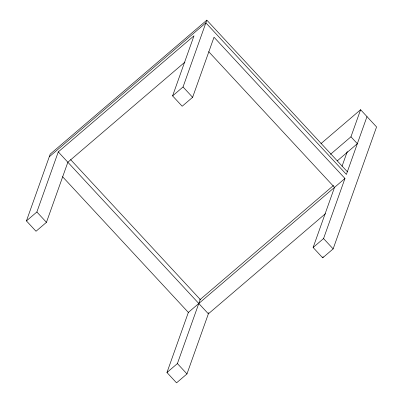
<?xml version="1.0" encoding="UTF-8"?>
<svg xmlns="http://www.w3.org/2000/svg" width="403" height="403" viewBox="0 0 403 403"><rect width="100%" height="100%" fill="white"/><g stroke="black" fill="none" stroke-linecap="round" stroke-linejoin="round"><path stroke-width="0.6" d="M184.942 62.082L67.855 162.233L46.456 222.325L36.018 231.257L26.437 220.92L50.229 154.102L206.83 20.15L347.351 171.743M26.437 220.92L36.875 211.988L58.274 151.896L193.999 35.807L172.6 95.899L182.181 106.236L192.619 97.304L214.018 37.212L344.958 178.469L323.559 238.561L313.121 247.492L322.702 257.829L333.14 248.898L376.563 126.95L360.599 109.722L320.969 143.619M172.6 95.899L183.038 86.967L206.83 20.15M208.784 312.673L186.977 373.919L176.539 382.85L166.958 372.513L188.352 312.421L344.958 178.469M166.958 372.513L177.396 363.582L200.231 299.454L70.575 159.583M330.425 154.364L350.953 136.803L360.599 109.722M313.121 247.492L334.52 187.4L208.714 51.68M342.046 166.253L347.3 151.503M366.982 116.613L346.394 174.434L205.873 22.84L49.272 156.792M322.702 257.829L323.12 256.651M337.291 160.847L357.34 143.695L350.953 136.803M199.817 299.812L333.563 185.41M325.463 213.676L208.376 313.826L58.274 151.896M183.038 86.967L192.619 97.304M323.559 238.561L333.14 248.898M62.551 176.7L188.352 312.421M36.875 211.988L46.456 222.325M177.396 363.582L186.977 373.919"/></g></svg>
